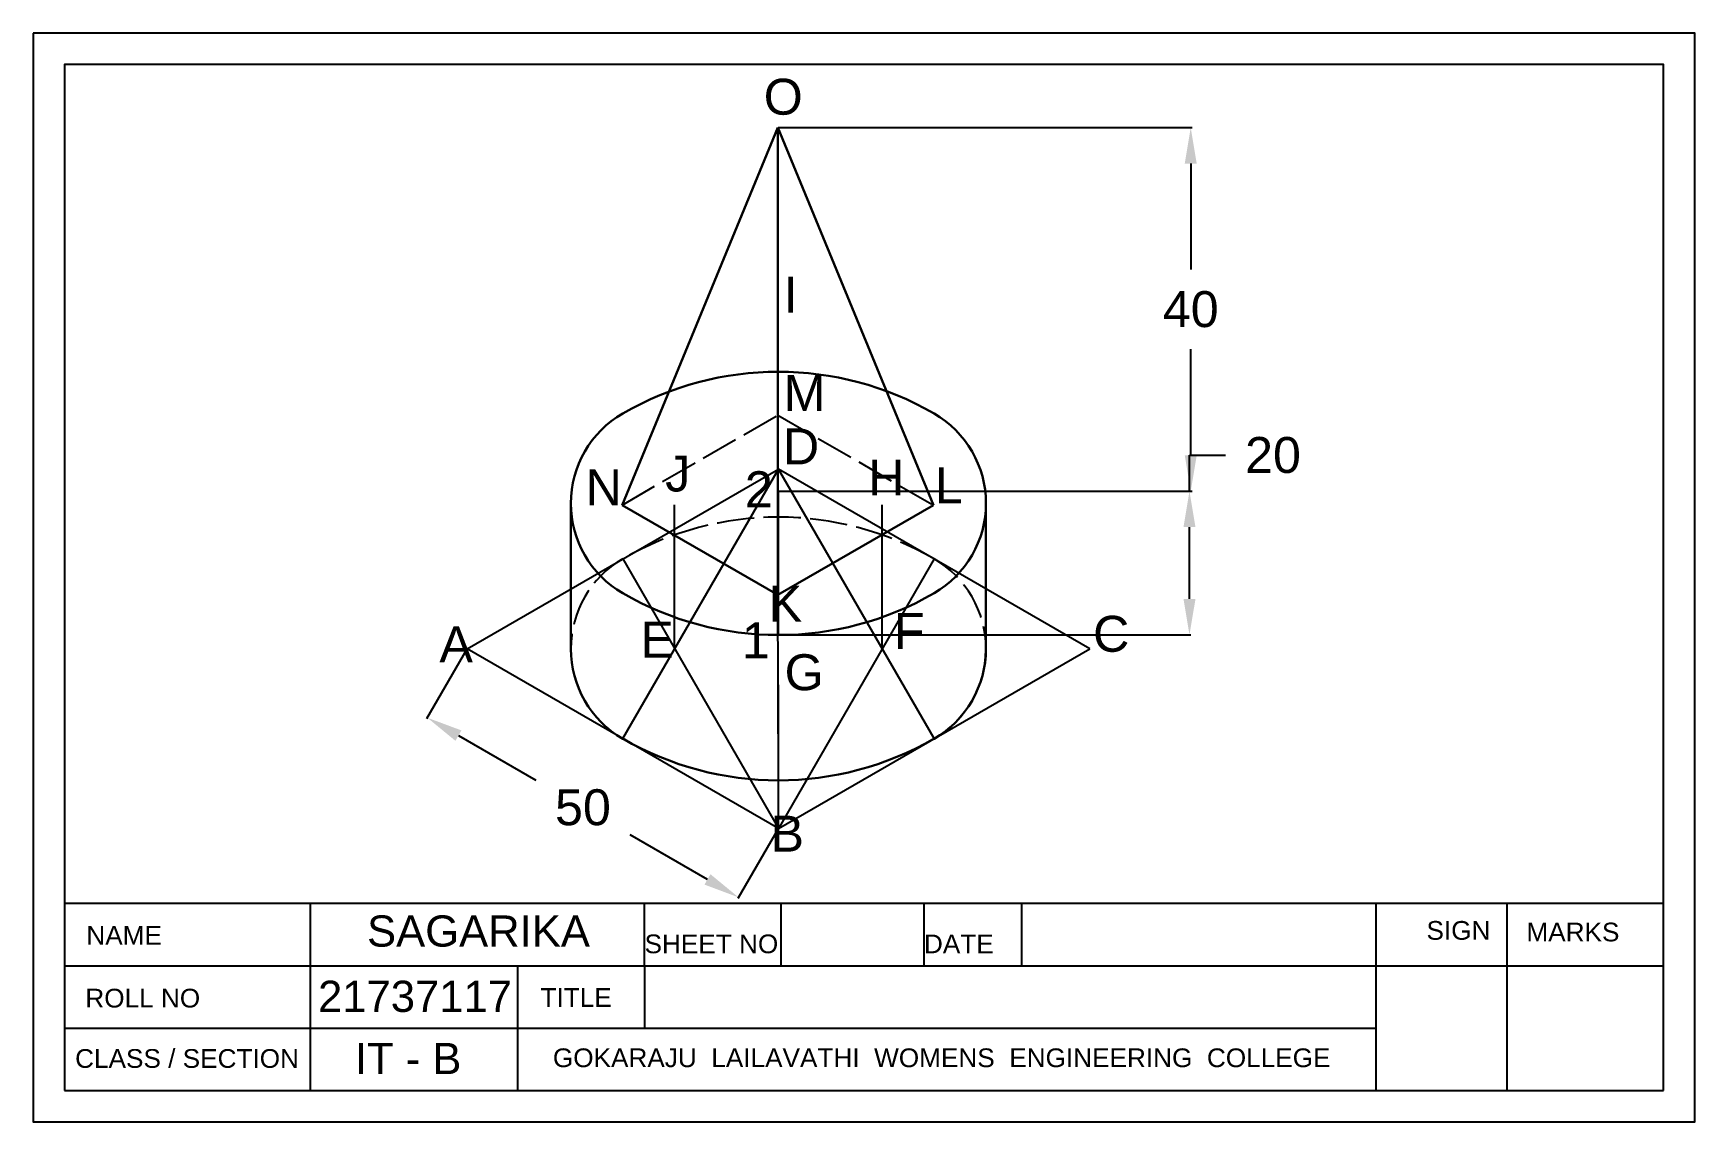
# Model space of a CAD drawing. Header units: millimetres. Extents: x 0 to 266, y 0 to 174.
import ezdxf

# ---------------------------------------------------------------- set-up
doc = ezdxf.new("R2010")
doc.units = ezdxf.units.MM
doc.header["$MEASUREMENT"] = 0
doc.header["$PDMODE"] = 35
doc.linetypes.add('ACAD_ISO02W100', pattern=[15, 12, -3])
doc.styles.get("Standard").update_dxf_attribs({"font": 'arial.ttf'})
doc.dimstyles.get("Standard").update_dxf_attribs({"dimtxt": 5, "dimasz": 5, "dimexe": 0.18, "dimexo": 0.0625, "dimgap": 3, "dimtad": 0, "dimtih": 1, "dimtoh": 1, "dimdec": 0, "dimzin": 0, "dimdsep": 46, "dimtxsty": 'Standard', "dimcen": 0.09, "dimadec": 0, "dimazin": 0, "dimtfac": 1, "dimtdec": 0, "dimtofl": 0, "dimtmove": 0, "dimatfit": 3, "dimfxl": 1, "dimtolj": 1, "dimtzin": 0, "dimarcsym": 0})

# ---------------------------------------------------------------- blocks, each defined once
blk = doc.blocks.new('*D4')
at = {"color": 0, "lineweight": -2, "ltscale": 0.5, "transparency": 16777216}
for p, q in [((69.47, 75.72), (63.03, 64.57)), ((68.12, 61.87), (80.5, 54.72)), ((108.02, 38.83), (95.64, 45.98)), ((119.34, 46.93), (112.9, 35.77))]:
    blk.add_line(p, q, dxfattribs=at)
at = {"color": 0, "ltscale": 0.5, "transparency": 16777216}
for points in [[(68.6, 62.7), (67.64, 61.03), (63.13, 64.74)], [(108.5, 39.66), (107.54, 38), (113, 35.95)]]:
    blk.add_solid(points, dxfattribs=at)
at = {"layer": 'Defpoints', "color": 0, "ltscale": 0.5, "transparency": 16777216}
for p in [(69.5, 75.78), (119.38, 46.99), (113, 35.95)]:
    blk.add_point(p, dxfattribs=at)
at = {"color": 0, "lineweight": 25, "ltscale": 0.5, "transparency": 16777216, "insert": (88.07, 50.35), "char_height": 5.759, "attachment_point": 5}
blk.add_mtext('\\A1;50', dxfattribs=at)
blk = doc.blocks.new('*D5')
at = {"color": 0, "lineweight": -2, "ltscale": 0.5, "transparency": 16777216}
for p, q in [((185.24, 101.03), (185.24, 106.79)), ((185.24, 106.79), (191, 106.79)), ((119.45, 101.03), (185.44, 101.03)), ((185.24, 83.76), (185.24, 95.28)), ((119.45, 78), (185.44, 78))]:
    blk.add_line(p, q, dxfattribs=at)
at = {"color": 0, "ltscale": 0.5, "transparency": 16777216}
for points in [[(184.28, 95.28), (186.2, 95.28), (185.24, 101.03)], [(184.28, 83.76), (186.2, 83.76), (185.24, 78)]]:
    blk.add_solid(points, dxfattribs=at)
at = {"layer": 'Defpoints', "color": 0, "ltscale": 0.5, "transparency": 16777216}
for p in [(119.38, 101.03), (185.24, 101.03), (119.38, 78)]:
    blk.add_point(p, dxfattribs=at)
at = {"color": 0, "lineweight": 25, "ltscale": 0.5, "transparency": 16777216, "insert": (198.62, 106.79), "char_height": 5.759, "attachment_point": 5}
blk.add_mtext('\\A1;20', dxfattribs=at)
blk = doc.blocks.new('*D6')
at = {"color": 0, "lineweight": -2, "ltscale": 0.5, "transparency": 16777216}
for p, q in [((119.35, 159.28), (185.65, 159.28)), ((185.44, 153.52), (185.44, 136.55)), ((185.44, 106.79), (185.44, 123.76)), ((119.45, 101.03), (185.65, 101.03))]:
    blk.add_line(p, q, dxfattribs=at)
at = {"color": 0, "ltscale": 0.5, "transparency": 16777216}
for points in [[(184.48, 153.52), (186.4, 153.52), (185.44, 159.28)], [(184.48, 106.79), (186.4, 106.79), (185.44, 101.03)]]:
    blk.add_solid(points, dxfattribs=at)
at = {"layer": 'Defpoints', "color": 0, "ltscale": 0.5, "transparency": 16777216}
for p in [(119.27, 159.28), (119.38, 101.03), (185.44, 101.03)]:
    blk.add_point(p, dxfattribs=at)
at = {"color": 0, "lineweight": 25, "ltscale": 0.5, "transparency": 16777216, "insert": (185.44, 130.16), "char_height": 5.759, "attachment_point": 5}
blk.add_mtext('\\A1;40', dxfattribs=at)
blk = doc.blocks.new('GOKARAJU3')
for p, q in [((5, 169.4), (5, 5)), ((261.19, 169.4), (5, 169.4)), ((261.19, 5), (261.19, 169.4)), ((5, 35), (261.19, 35)), ((44.39, 35), (44.39, 5)), ((97.94, 25), (97.94, 35)), ((119.76, 35), (119.76, 25)), ((142.7, 35), (142.7, 25)), ((158.32, 35), (158.32, 25)), ((215.08, 35), (215.08, 5)), ((236.07, 35), (236.07, 5)), ((5, 25), (261.19, 25)), ((77.59, 25), (77.59, 5)), ((97.94, 25), (97.94, 15)), ((5, 15), (215.08, 15)), ((5, 5), (261.19, 5))]:
    blk.add_line(p, q)
blk.add_lwpolyline([(0, 174.4), (0, 0), (266.19, 0), (266.19, 174.4)], close=True)
at = {"char_height": 3}
for s, width, insert, attachment_point in [('SIGN', 10.7612, (223.21, 32.16), 1), ('MARKS', 16.273, (239.22, 31.9), 1), ('NAME', 15.9424, (8.51, 31.36), 1), ('SHEET NO', 21.0026, (97.94, 30), 1), ('DATE', 14.9315, (142.7, 30), 1), ('ROLL NO', 20.6744, (8.35, 21.31), 1), ('TITLE', 14.1732, (81.27, 21.41), 1), ('CLASS / SECTION', 35.77, (6.71, 11.64), 1), ('GOKARAJU  LAILAVATHI  WOMENS  ENGINEERING  COLLEGE', 147.5066, (145.54, 10.23), 5)]:
    blk.add_mtext_dynamic_manual_height_columns(s, width=width, gutter_width=15, heights=[0], dxfattribs=dict(at, insert=insert, attachment_point=attachment_point))

msp = doc.modelspace()

# ---------------------------------------------------------------- linework, layer by layer
at = {"lineweight": 30}
for p, q in [((119.27, 159.28), (94.34, 98.81)), ((119.27, 113.21), (119.27, 159.28)), ((119.27, 159.28), (144.21, 98.81)), ((86.13, 75.78), (86.13, 98.82)), ((119.27, 84.41), (94.34, 98.81)), ((119.27, 84.41), (144.21, 98.81)), ((152.63, 75.78), (152.63, 98.82))]:
    msp.add_line(p, q, dxfattribs=at)
at = {"lineweight": 25, "ltscale": 0.5}
for p, q in [((119.27, 104.52), (119.27, 127.56)), ((102.75, 75.78), (102.75, 98.82)), ((119.38, 78), (119.38, 101.03)), ((136, 75.78), (136, 98.82)), ((119.38, 46.99), (119.38, 70.03))]:
    msp.add_line(p, q, dxfattribs=at)
at = {"linetype": 'ACAD_ISO02W100', "lineweight": 25, "ltscale": 0.5}
for p, q in [((94.34, 98.81), (119.27, 113.21)), ((119.27, 113.21), (144.21, 98.81))]:
    msp.add_line(p, q, dxfattribs=at)
at = {"lineweight": 30, "ltscale": 0.5}
msp.add_line((119.27, 113.21), (119.27, 84.41), dxfattribs=at)
for p, q in [((69.5, 75.78), (119.38, 104.58)), ((94.44, 61.39), (119.38, 104.58)), ((169.25, 75.78), (119.38, 104.58)), ((144.32, 61.39), (119.38, 104.58)), ((94.44, 90.18), (119.38, 46.99)), ((144.32, 90.18), (119.38, 46.99)), ((119.38, 46.99), (69.5, 75.78)), ((119.38, 46.99), (169.25, 75.78))]:
    msp.add_line(p, q)
at = {"ltscale": 0.5}
msp.add_line((119.38, 54.7), (119.27, 84.41), dxfattribs=at)
at = {"linetype": 'Continuous'}
msp.add_lwpolyline([(5, 35), (261.19, 35), (261.19, 169.4), (5, 169.4)], close=True, dxfattribs=at)
at = {"lineweight": 30}
for centre, radius, start, end in [((119.38, 70.28), 49.88, 60, 120), ((102.75, 99.08), 16.63, 120, 240), ((136, 99.08), 16.63, 300, 60), ((119.38, 127.87), 49.88, 240, 300), ((119.38, 104.58), 49.88, 240, 300)]:
    msp.add_arc(centre, radius, start, end, dxfattribs=at)
at = {"linetype": 'ACAD_ISO02W100', "lineweight": 25, "ltscale": 0.5}
for centre, radius, start, end in [((119.38, 46.99), 49.88, 60, 120), ((102.75, 75.78), 16.63, 120, 240), ((136, 75.78), 16.63, 300, 60)]:
    msp.add_arc(centre, radius, start, end, dxfattribs=at)
at = {"lineweight": 30, "ltscale": 0.5}
for centre, start, end in [((102.75, 75.78), 180, 240), ((136, 75.78), 300, 0)]:
    msp.add_arc(centre, 16.63, start, end, dxfattribs=at)
for centre, start, end in [((102.75, 75.78), 180.2242, 240), ((136, 75.78), 300, 359.3679)]:
    msp.add_arc(centre, 16.63, start, end)

# ---------------------------------------------------------------- block references
msp.add_blockref('GOKARAJU3', (0, 0))

# ---------------------------------------------------------------- texts
at = {"lineweight": 25, "ltscale": 0.5}
for s, p in [('O', (117.03, 161.35)), ('I', (120.21, 129.64)), ('M', (120.21, 113.88)), ('J', (101.25, 100.98)), ('N', (88.5, 98.75)), ('2', (114, 98.46)), ('H', (133.75, 100.34)), ('L', (144.43, 99.07)), ('K', (117.82, 80.13)), ('1', (113.52, 74.24)), ('G', (120.37, 69.14))]:
    msp.add_text(s, height=5.76, dxfattribs=at).set_placement(p)
at = {"lineweight": 30, "ltscale": 0.5}
for s, p in [('D', (120.11, 105.33)), ('E', (97.27, 74.38)), ('F', (137.9, 75.76)), ('C', (169.79, 75.3)), ('A', (65.07, 73.62)), ('B', (118.12, 43.28))]:
    msp.add_text(s, height=5.76, dxfattribs=at).set_placement(p)
for s, p in [('SAGARIKA', (53.48, 28.06)), ('21737117', (45.63, 17.6)), ('IT - B', (51.53, 7.63))]:
    msp.add_text(s, height=5).set_placement(p)

# ---------------------------------------------------------------- dimensions: what is measured, and where the dimension line sits
at = {"lineweight": 25, "ltscale": 0.5}
dim = msp.add_linear_dim(base=(185.44, 101.03), p1=(119.27, 159.28), p2=(119.38, 101.03), angle=90, text='40', dimstyle='Standard', override={"dimscale": 1.151833, "dimlfac": 0.868182}, dxfattribs=at)
dim.commit()
dim.dimension.update_dxf_attribs({"geometry": '*D6', "text_midpoint": (185.44, 130.16)})
dim = msp.add_linear_dim(base=(185.24, 101.03), p1=(119.38, 78), p2=(119.38, 101.03), angle=90, dimstyle='Standard', override={"dimscale": 1.151833, "dimlfac": 0.868182}, dxfattribs=at)
dim.commit()
dim.dimension.update_dxf_attribs({"geometry": '*D5', "text_midpoint": (198.62, 106.79)})
dim = msp.add_aligned_dim(p1=(69.5, 75.78), p2=(119.38, 46.99), distance=-12.75, dimstyle='Standard', override={"dimscale": 1.151833, "dimlfac": 0.868182}, dxfattribs=at)
dim.commit()
dim.dimension.update_dxf_attribs({"geometry": '*D4', "text_midpoint": (88.07, 50.35)})

doc.saveas('drawing.dxf')
